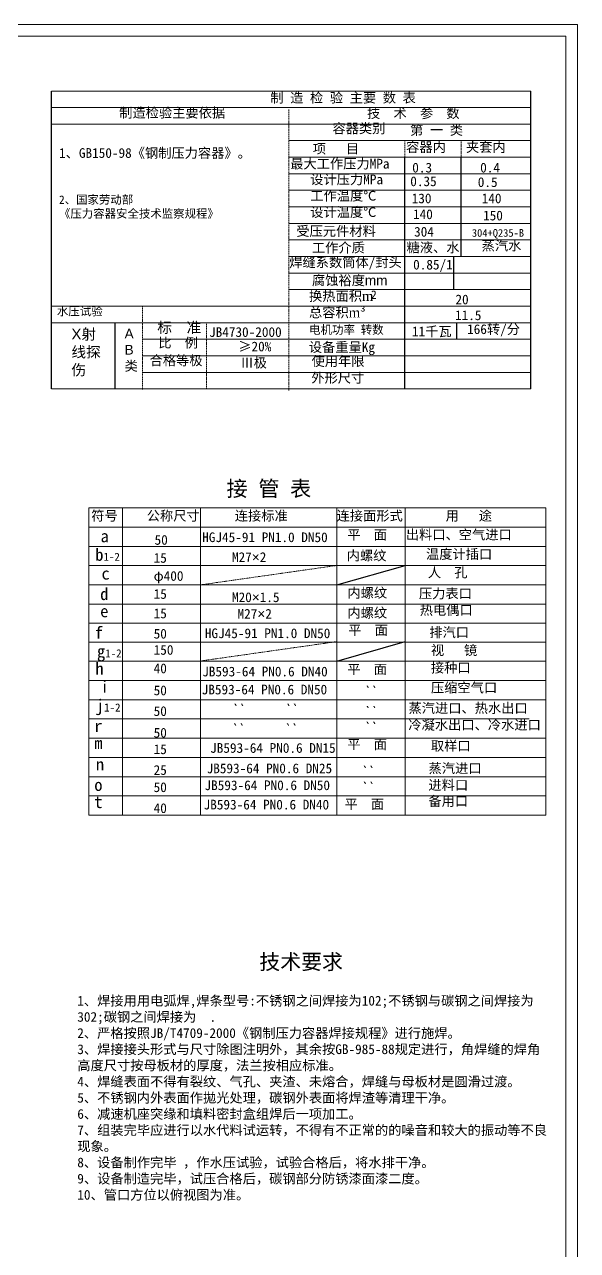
# Model space of a CAD drawing. Header units: millimetres. Extents: x -7851 to 49131, y -10352 to 4613.
# Drawn here: x 7714 to 10601, y -1785 to 4613 of the extents above; entities that cross this region are included whole.
import ezdxf

# ---------------------------------------------------------------- set-up
doc = ezdxf.new("R2010")
doc.units = ezdxf.units.MM
doc.linetypes.add('DASHED2', pattern=[9.525, 6.35, -3.175])
for name, color, linetype, lineweight in [('图层3', 1, 'DASHED2', 5), ('图层4', 7, 'Continuous', 20), ('实体', 7, 'Continuous', 30), ('文本', 7, 'Continuous', 20)]:
    doc.layers.add(name, color=color, linetype=linetype, lineweight=lineweight)
doc.styles.get("Standard").update_dxf_attribs({"font": 'txt.shx', "height": 80, "bigfont": 'gbcbig.shx'})
doc.styles.add('T仿宋_GB2312', font='SIMFANG.TTF')

msp = doc.modelspace()

# ---------------------------------------------------------------- linework, layer by layer
at = {"layer": '图层3'}
for p, q in [((9093.823, 2702.439), (9093.823, 4171.172)), ((9700.62, 3920.746), (9700.62, 4010.048)), ((9994.25, 3917.579), (9994.25, 4006.881)), ((8329.767, 2708.925), (8329.767, 3140.925)), ((8663.776, 2711.146), (8663.776, 3056.746)), ((8632.382, 1688.566), (9344.361, 1789.942)), ((8632.382, 1291.145), (9344.361, 1392.521))]:
    msp.add_line(p, q, dxfattribs=at)
at = {"layer": '图层4'}
for p, q in [((3473.174, 4613.371), (10601.174, 4613.371)), ((10601.174, 4613.371), (10601.174, -5478.629)), ((3533.174, 4553.371), (10541.174, 4553.371)), ((10541.174, 4553.371), (10541.174, -5418.629)), ((7855.937, 4266.346), (10357.641, 4266.346)), ((7855.937, 4179.946), (10357.641, 4179.946)), ((7855.937, 4093.546), (10357.641, 4093.546)), ((9093.823, 4007.146), (10357.641, 4007.146)), ((9093.823, 3920.746), (10357.641, 3920.746)), ((9093.823, 3834.346), (10357.641, 3834.346)), ((9093.823, 3747.946), (10357.641, 3747.946)), ((9093.823, 3661.546), (10357.641, 3661.546)), ((9093.823, 3575.146), (10357.641, 3575.146)), ((9093.823, 3488.746), (10357.641, 3488.746)), ((9093.823, 3402.346), (10357.641, 3402.346)), ((9093.823, 3315.946), (10357.641, 3315.946)), ((9093.823, 3229.546), (10357.641, 3229.546)), ((7855.937, 3143.146), (10357.641, 3143.146)), ((7855.937, 3056.746), (10357.641, 3056.746)), ((8329.767, 2970.346), (10357.641, 2970.346)), ((8329.767, 2883.946), (10357.641, 2883.946)), ((8329.767, 2797.546), (10357.641, 2797.546)), ((7855.937, 2711.146), (10357.641, 2711.146))]:
    msp.add_line(p, q, dxfattribs=at)
at = {"layer": '实体'}
for p, q in [((7855.937, 2711.146), (7855.937, 4266.346)), ((10357.641, 2711.146), (10357.641, 4266.346)), ((9700.62, 3056.746), (9700.62, 3920.746)), ((9994.25, 3402.346), (9994.25, 3917.579)), ((9955.162, 3229.546), (9955.162, 3402.346)), ((8187.238, 2715.6), (8187.238, 3056.746)), ((9700.62, 2711.146), (9700.62, 3056.746)), ((9971.291, 2970.346), (9971.291, 3056.746)), ((9344.361, 1688.566), (9700.987, 1789.942)), ((9344.361, 1291.145), (9700.987, 1392.521))]:
    msp.add_line(p, q, dxfattribs=at)
at = {"layer": '文本'}
for p, q in [((8050.994, 2090.929), (8050.994, 486.421)), ((8050.994, 2090.929), (10435.718, 2090.929)), ((8226.499, 2090.929), (8226.499, 486.421)), ((8632.382, 2090.929), (8632.382, 486.421)), ((9344.361, 2090.929), (9344.361, 486.421)), ((9700.987, 2090.929), (9700.987, 486.421)), ((10435.718, 2090.929), (10435.718, 1789.942)), ((8050.994, 1989.553), (10435.718, 1989.553)), ((8050.994, 1888.177), (10435.718, 1888.177)), ((8050.994, 1789.942), (10435.718, 1789.942)), ((10435.718, 1789.942), (10435.718, 1488.956)), ((8050.994, 1688.566), (10435.718, 1688.566)), ((8050.994, 1587.19), (10435.718, 1587.19)), ((10435.718, 1592.132), (10435.718, 486.421)), ((8050.994, 1488.956), (10435.718, 1488.956)), ((8050.994, 1389.38), (10435.718, 1389.38)), ((8050.994, 1291.145), (10435.718, 1291.145)), ((8050.994, 1189.769), (10435.718, 1189.769)), ((8050.994, 1088.393), (10435.718, 1088.393)), ((8050.994, 990.159), (10349.48, 990.159)), ((8050.994, 888.783), (10435.718, 888.783)), ((8050.994, 787.407), (10435.718, 787.407)), ((8050.994, 686.031), (10435.718, 686.031)), ((8050.994, 587.797), (10435.718, 587.797)), ((8050.994, 486.421), (10435.718, 486.421))]:
    msp.add_line(p, q, dxfattribs=at)

# ---------------------------------------------------------------- texts
at = {"layer": '图层4', "attachment_point": 1, "style": 'T仿宋_GB2312'}
for s, insert, char_height, width in [('制 造 检 验 主要 数 表', (8997.508, 4256.551), 50.688, 897.48), ('制造检验主要依据', (8208.82, 4178.206), 50.688, 897.48), ('{\\H0.8627x;技  术  参  数}', (9502.616, 4175.655), 58.752, 897.48), ('容器类别', (9321.769, 4096.746), 50.688, 897.48), ('第 一 类', (9727.317, 4088.239), 50.688, 897.48), ('1、GB150-98《钢制压力容器》。', (7894.712, 3968.186), 50.688, 1374.06857), (' 项   目', (9184.788, 3990.946), 50.688, 897.48), ('容器内', (9706.399, 3998.922), 50.688, 897.48), ('夹套内', (10019.199, 3998.922), 50.688, 897.48), ('最大工作压力MPa', (9101.578, 3912.365), 50.688, 897.48), ('0.3', (9738.563, 3891.766), 50.688, 897.48), ('0.4', (10093.264, 3891.766), 50.688, 897.48), ('设计压力MPa', (9206.085, 3830.523), 50.688, 897.48), ('0.35', (9728.221, 3820.496), 50.688, 897.48), ('0.5', (10080.647, 3816.094), 50.688, 897.48), ('\\pt16.2;{\\H0.8621x;2、国家劳动部\\P《压力容器安全技术监察规程》}', (7894.397, 3721.124), 50.688, 1837.08), ('工作温度℃', (9206.085, 3745.144), 50.688, 897.48), ('130', (9735.591, 3731.3), 50.688, 897.48), ('140', (10101.233, 3731.3), 50.688, 897.48), ('设计温度℃', (9206.085, 3659.764), 50.688, 897.48), ('140', (9742.646, 3648.429), 50.688, 897.48), ('150', (10108.289, 3641.827), 50.688, 897.48), ('受压元件材料', (9133.458, 3560.617), 50.688, 897.48), ('304', (9748.171, 3557.076), 50.688, 897.48), ('304+Q235-B', (10049.998, 3545.676), 40, 897.48), ('工作介质', (9214.775, 3474.253), 50.688, 897.48), ('糖液、水', (9708.78, 3475.149), 50.688, 897.48), ('蒸汽水', (10100.834, 3485.047), 50.688, 897.48), ('焊缝系数筒体/封头', (9096.393, 3397.621), 50.688, 897.48), ('0.85/1', (9743.166, 3385.471), 50.688, 897.48), ('腐蚀裕度{\\fArial|b0|i0|c134|p32;mm}', (9214.775, 3303.493), 50.688, 897.48), ('换热面积{\\fTimes New Roman|b0|i0|c134|p18;m}', (9199.567, 3221.506), 50.688, 897.48), ('2', (9523.033, 3225.43), 43.932, 897.48), ('20', (9964.082, 3203.556), 50.688, 897.48), ('{\\H0.8667x;水压试验}', (7883.136, 3138.746), 50.688, 897.48), ('总容积{\\fTimes New Roman|b0|i0|c134|p18;m\\fSimSun|b0|i0|c134|p2;³}', (9199.567, 3135.469), 50.688, 897.48), ('11.5', (9961.725, 3121.133), 50.688, 897.48), ('{\\fArial|b0|i0|c0|p32;\\H0.8667x;X\\f仿宋_GB2312|b0|i0|c134|p49;射\\P线探\\P伤}', (7959.283, 3025.682), 64.8, 897.48), ('{\\fArial|b0|i0|c0|p32;A}\\P{\\fArial|b0|i0|c0|p32;B\\P}类', (8236.916, 3025.682), 50.688, 897.48), ('{\\H0.8667x; 标  准}', (8369.399, 3059.997), 64.8, 897.48), ('JB4730-2000', (8677.799, 3033.584), 50.688, 897.48), ('{\\H0.8667x;电机功率 转数}', (9199.854, 3042.047), 50.688, 897.48), ('11千瓦', (9737.004, 3036.935), 50.688, 897.48), ('166转/分', (10024.928, 3048.629), 50.688, 897.48), ('比  例', (8412.794, 2977.785), 50.688, 897.48), ('≥20%', (8830.505, 2958.203), 50.688, 897.48), ('设备重量Kg', (9198.61, 2955.027), 50.688, 897.48), ('合格等极', (8367.393, 2885.548), 50.688, 897.48), ('Ⅲ极', (8841.706, 2873.782), 50.688, 897.48), ('使用年限', (9212.885, 2881.907), 50.688, 897.48), ('外形尺寸', (9211.641, 2794.887), 50.688, 897.48)]:
    msp.add_mtext(s, dxfattribs=dict(at, insert=insert, char_height=char_height, width=width))
at = {"layer": '文本', "insert": (8769.124, 2231.887), "char_height": 60.8256, "width": 836.96002, "attachment_point": 1}
msp.add_mtext('{\\f仿宋_GB2312|b0|i0|c134|p49;\\H1.333x;接 管 表}', dxfattribs=at)
at = {"layer": '文本', "attachment_point": 1, "style": 'T仿宋_GB2312'}
for s, insert, char_height, width in [('符号', (8063.17, 2074.973), 50.688, 425.9388), ('公称尺寸', (8352.563, 2074.803), 50.688, 434.6496), ('连接标准', (8812.228, 2074.803), 50.688, 434.6496), ('连接面形式', (9343.559, 2074.803), 50.688, 434.6496), ('用   途', (9913.13, 2074.803), 50.688, 434.6496), ('出料口、空气进口', (9705.048, 1976.161), 50.688, 1244.42205), ('a', (8111.618, 1974.393), 63.36, 425.9388), ('50', (8393.387, 1948.779), 50.688, 322.5024), ('HGJ45-91 PN1.0 DN50  ', (8642.099, 1962.496), 50.688, 1231.83104), ('平  面', (9399.651, 1976.161), 50.688, 434.6496), ('b{\\H0.6629x;1-2}', (8083.485, 1877.574), 63.36, 425.9388), ('M27{\\fArial|b0|i0|c0|p32;×}2', (8797.687, 1858.849), 50.64, 795.63662), ('{\\H0.8x;内螺纹}', (9396.383, 1867.214), 63.36, 425.9388), ('温度计插口', (9810.246, 1874.778), 50.688, 434.6496), ('15', (8388.559, 1854.706), 50.688, 322.5024), ('c', (8116.288, 1779.629), 63.36, 425.9388), ('φ400', (8388.559, 1760.634), 50.688, 322.5024), ('人  孔', (9820.145, 1778.875), 50.688, 434.6496), ('d', (8109.369, 1672.514), 63.36, 425.9388), ('15', (8388.559, 1666.562), 50.688, 322.5024), ('{\\H0.8x;内螺纹}', (9400.204, 1672.547), 63.36, 425.9388), ('压力表口', (9773.508, 1669.272), 50.688, 590.58018), ('M20{\\fArial|b0|i0|c0|p32;×}1.5', (8797.687, 1649.441), 50.64, 795.63662), ('e{\\H0.6934x;}', (8109.369, 1583.116), 63.36, 425.9388), ('15', (8388.559, 1565.253), 50.688, 322.5024), ('M27{\\fArial|b0|i0|c0|p32;×}2', (8826.644, 1562.992), 50.64, 795.63662), ('{\\H0.8x;内螺纹}', (9400.204, 1568.294), 63.36, 425.9388), ('热电偶口', (9777.83, 1582.895), 50.688, 590.58018), ('f{\\H0.6934x;}', (8080.771, 1470.479), 63.36, 425.9388), ('{\\H0.8x;平  面}', (9404.232, 1477.638), 63.36, 425.9388), ('排汽口', (9827.687, 1466.356), 50.688, 590.58018), ('50', (8388.559, 1459.12), 50.688, 322.5024), ('HGJ45-91 PN1.0 DN50  ', (8655.805, 1461.271), 50.688, 1231.83104), ('g{\\H0.6629x;1-2}', (8092.644, 1373.66), 63.36, 425.9388), ('150', (8388.559, 1374.696), 50.688, 322.5024), ('{\\H0.8x;视   镜}', (9836.15, 1373.126), 63.36, 425.9388), ('h{\\H0.6934x;}', (8084.068, 1283.013), 63.36, 425.9388), ('{\\H0.8x;接种口}', (9836.15, 1281.625), 63.36, 425.9388), ('40', (8388.559, 1278.211), 50.688, 322.5024), ('JB593-64 PN0.6 DN40', (8642.099, 1261.682), 50.688, 1231.83104), ('平  面', (9399.651, 1273.62), 50.688, 434.6496), ('i', (8111.618, 1188.947), 63.36, 425.9388), ('50', (8388.559, 1163.341), 50.688, 322.5024), ('JB593-64 PN0.6 DN50', (8639.413, 1167.774), 50.688, 1231.83104), ('``', (9490.243, 1157.391), 50.688, 434.6496), ('{\\H0.8x;压缩空气口}', (9836.15, 1177.628), 63.36, 425.9388), ('j{\\H0.6629x;1-2}', (8086.893, 1091.002), 63.36, 425.9388), ('50', (8388.559, 1055.153), 50.688, 322.5024), ('``      ``', (8800.537, 1063.134), 50.688, 1231.83104), ('``', (9490.243, 1051.791), 50.688, 434.6496), ('{\\H0.8x;蒸汽进口、热水出口}', (9719.052, 1070.99), 63.36, 998.8), ('r', (8078.714, 983.886), 63.36, 425.9388), ('``      ``', (8797.851, 961.177), 50.688, 1231.83104), ('``', (9490.243, 968.82), 50.688, 434.6496), ('{\\H0.8x;冷凝水出口、冷水进口}', (9718.329, 983.316), 63.36, 965.96211), ('50', (8388.559, 942.301), 50.688, 322.5024), ('m', (8078.714, 894.489), 63.36, 425.9388), ('15', (8388.559, 856.021), 50.688, 322.5024), ('JB593-64 PN0.6 DN15', (8683.548, 862.773), 50.688, 1231.83104), ('平  面', (9399.651, 882.077), 50.688, 434.6496), ('{\\H0.8x;取样口}', (9836.15, 873.724), 63.36, 425.9388), ('n', (8086.893, 783.551), 63.36, 425.9388), ('25', (8388.559, 747.702), 50.688, 322.5024), ('JB593-64 PN0.6 DN25', (8665.158, 756.207), 50.688, 1231.83104), ('``', (9475.532, 739.441), 50.688, 434.6496), ('{\\H0.8x;蒸汽进口}', (9823.869, 756.83), 63.36, 998.8), ('o', (8078.714, 676.436), 63.36, 425.9388), ('50', (8388.559, 657.939), 50.688, 322.5024), ('JB593-64 PN0.6 DN50', (8654.125, 668.013), 50.688, 1231.83104), ('``', (9475.532, 656.47), 50.688, 434.6496), ('{\\H0.8x;进料口}', (9823.145, 669.156), 63.36, 965.96211), ('t', (8078.714, 587.038), 63.36, 425.9388), ('{\\H0.8x;备用口}', (9822.865, 585.609), 63.36, 425.9388), ('40', (8388.559, 548.57), 50.688, 322.5024), ('JB593-64 PN0.6 DN40', (8649.455, 567.162), 50.688, 1231.83104), ('平  面', (9384.94, 569.727), 50.688, 434.6496), ('                          {\\H1.5798x; 技术要求\\P}\\P1、焊接用用电弧焊,焊条型号:不锈钢之间焊接为102;不锈钢与碳钢之间焊接为302;碳钢之间焊接为  .\\P2、严格按照JB/T4709-2000《钢制压力容器焊接规程》进行施焊。\\P3、焊接接头形式与尺寸除图注明外，其余按GB-985-88规定进行，角焊缝的焊角高度尺寸按母板材的厚度，法兰按相应标准。\\P4、焊缝表面不得有裂纹、气孔、夹渣、未熔合，焊缝与母板材是圆滑过渡。\\P5、不锈钢内外表面作{\\fSimSun|b0|i0|c134|p2;拋}光处理，碳钢外表面将焊渣等清理干净。\\P6、减速机座突缘和填料密封盒组焊后一项加工。\\P7、组装完毕应进行以水代料试运转，不得有不正常的的噪音和较大的振动等不良现象。\\P8、设备制作完毕 ，作水压试验，试验合格后，将水排干净。\\P9、设备制造完毕，试压合格后，碳钢部分防锈漆面漆二度。\\P10、管口方位以俯视图为准。', (7990.086, -238.718), 50.64, 2445.696)]:
    msp.add_mtext(s, dxfattribs=dict(at, insert=insert, char_height=char_height, width=width))

doc.saveas('drawing.dxf')
